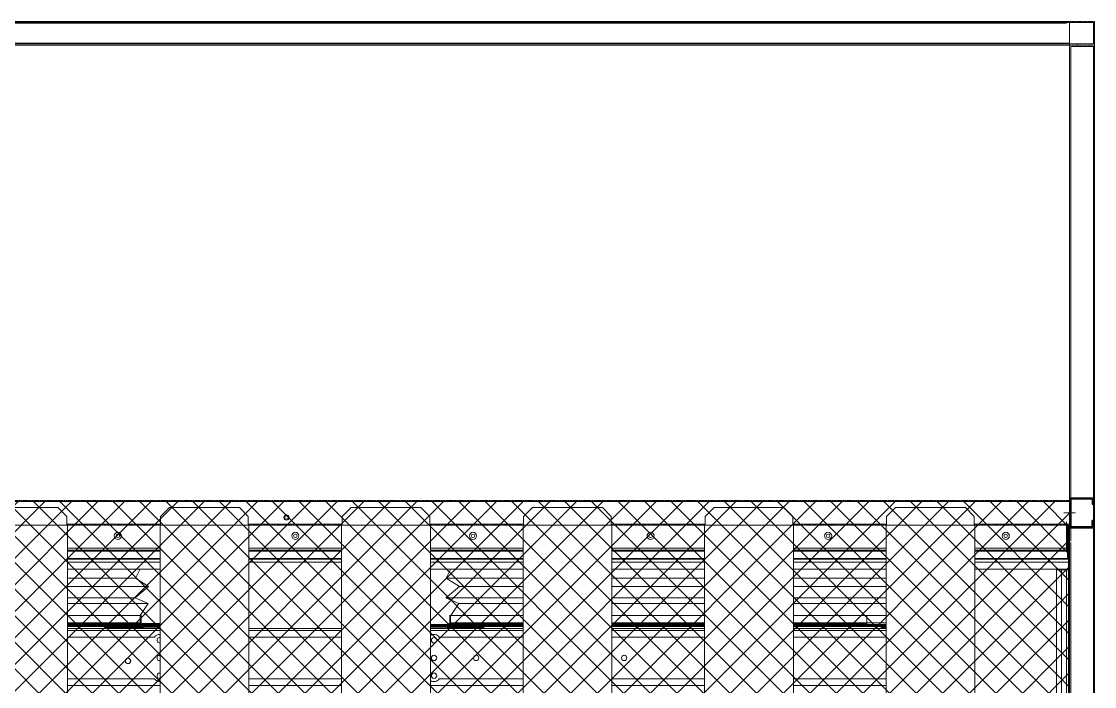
# Model space of a CAD drawing. Header units: millimetres. Extents: x -17070 to 48118, y -291348 to 33238.
# Drawn here: x 39396 to 41209, y 21898 to 23023 of the extents above; entities that cross this region are included whole.
import ezdxf

# ---------------------------------------------------------------- set-up
doc = ezdxf.new("R2010")
doc.units = ezdxf.units.MM
for name, pattern in [('CENTER', [2, 1.25, -0.25, 0.25, -0.25]), ('HIDDEN', [0.375, 0.25, -0.125]), ('HIDDENX2', [0.75, 0.5, -0.25])]:
    doc.linetypes.add(name, pattern=pattern)
doc.layers.add('center', color=1, linetype='CENTER')
doc.layers.add('HIDD', color=2, linetype='HIDDENX2')

# ---------------------------------------------------------------- blocks, each defined once
blk = doc.blocks.new('3753456')
at = {"color": 0, "lineweight": 5}
for p, q in [((337590.2, 91235.5), (337597.8, 91251)), ((337589.4, 91202.2), (337612.3, 91221.4)), ((337612.3, 91221.4), (337590.2, 91235.5)), ((337611.6, 91192.6), (337589.4, 91202.2)), ((337597.8, 91172), (337611.6, 91192.6))]:
    blk.add_line(p, q, dxfattribs=at)
blk = doc.blocks.new('435')
for p, q in [((-131382, 21088.8), (-131342, 21088.8)), ((-131382, 21088.8), (-131382, 21078.8)), ((-131380, 21086.8), (-131344, 21086.8)), ((-131380, 21086.8), (-131380, 21078.8)), ((-131344, 21086.8), (-131344, 21040.8)), ((-131342, 21088.8), (-131342, 21038.8)), ((-131342, 21088.8), (-131342, 21038.8)), ((-131380, 21078.8), (-131382, 21078.8)), ((-131382, 21038.8), (-131382, 21050.8)), ((-131382, 21050.8), (-131380, 21050.8)), ((-131380, 21040.8), (-131380, 21050.8)), ((-131342, 21038.8), (-131382, 21038.8)), ((-131344, 21040.8), (-131380, 21040.8))]:
    blk.add_line(p, q)
blk = doc.blocks.new('3')
at = {"lineweight": 5}
h = blk.add_hatch(dxfattribs=at)
h.set_pattern_fill('ANSI37', scale=10)
h.set_pattern_definition([(45, (-866120.965, -357057.496), (-22.4506403, 22.4506403), []), (135, (-866120.965, -357057.496), (-22.4506403, -22.4506403), [])])
h.paths.add_polyline_path([(38550.6, 22210.8), (38550.6, 20130.8), (41166.6, 20130.8), (41166.6, 22210.8)])
at = {"color": 7, "lineweight": 20}
for p, q in [((41161.5, 23022.8), (38555.7, 23022.8)), ((41161.5, 23019.7), (38555.7, 23019.7)), ((41166.6, 20177.9), (41166.6, 23019.7)), ((41208.6, 20177.9), (41208.6, 23019.7)), ((41164.6, 22985.9), (38552.6, 22985.9)), ((41164.6, 22982.8), (38552.6, 22982.8)), ((39473.4, 22131.9), (39630, 22131.9)), ((39473.4, 22128.8), (39630, 22128.8)), ((39630, 22127.9), (39473.4, 22127.9)), ((39630, 22126.8), (39473.4, 22126.8)), ((39780, 22131.9), (39936.6, 22131.9)), ((39780, 22128.8), (39936.6, 22128.8)), ((39936.6, 22127.9), (39780, 22127.9)), ((39936.6, 22126.8), (39780, 22126.8)), ((40086.6, 22131.9), (40243.2, 22131.9)), ((40086.6, 22128.8), (40243.2, 22128.8)), ((40243.2, 22127.9), (40086.6, 22127.9)), ((40243.2, 22126.8), (40086.6, 22126.8)), ((40393.2, 22131.9), (40549.8, 22131.9)), ((40393.2, 22128.8), (40549.8, 22128.8)), ((40549.8, 22127.9), (40393.2, 22127.9)), ((40549.8, 22126.8), (40393.2, 22126.8)), ((40699.8, 22131.9), (40856.4, 22131.9)), ((40699.8, 22128.8), (40856.4, 22128.8)), ((40856.4, 22127.9), (40699.8, 22127.9)), ((40856.4, 22126.8), (40699.8, 22126.8)), ((41006.4, 22131.9), (41161.5, 22131.9)), ((41006.4, 22128.8), (41161.5, 22128.8)), ((41163, 22127.9), (41006.4, 22127.9)), ((41163, 22126.8), (41006.4, 22126.8)), ((39473.4, 22114.6), (39630, 22114.6)), ((39473.4, 22113.7), (39630, 22113.7)), ((39630, 22113.4), (39473.4, 22113.4)), ((39630, 22108.4), (39473.4, 22108.4)), ((39780, 22114.6), (39936.6, 22114.6)), ((39780, 22113.7), (39936.6, 22113.7)), ((39936.6, 22113.4), (39780, 22113.4)), ((39936.6, 22108.4), (39780, 22108.4)), ((40086.6, 22114.6), (40243.2, 22114.6)), ((40086.6, 22113.7), (40243.2, 22113.7)), ((40243.2, 22113.4), (40086.6, 22113.4)), ((40243.2, 22108.4), (40086.6, 22108.4)), ((40393.2, 22114.6), (40549.8, 22114.6)), ((40393.2, 22113.7), (40549.8, 22113.7)), ((40549.8, 22113.4), (40393.2, 22113.4)), ((40549.8, 22108.4), (40393.2, 22108.4)), ((40699.8, 22114.6), (40856.4, 22114.6)), ((40699.8, 22113.7), (40856.4, 22113.7)), ((40856.4, 22113.4), (40699.8, 22113.4)), ((40856.4, 22108.4), (40699.8, 22108.4)), ((41006.4, 22114.6), (41163, 22114.6)), ((41006.4, 22113.7), (41163, 22113.7)), ((41164.6, 22113.4), (41006.4, 22113.4)), ((41164.6, 22108.4), (41006.4, 22108.4)), ((39473.4, 22096.6), (39630, 22096.6)), ((40086.6, 22096.6), (40243.2, 22096.6)), ((40393.2, 22096.6), (40549.8, 22096.6)), ((40699.8, 22096.6), (40856.4, 22096.6)), ((41006.4, 22096.6), (41164.6, 22096.6)), ((39473.4, 21996.4), (39630, 21996.4)), ((39473.4, 21992.9), (39630, 21992.9)), ((39780, 21996.4), (39936.6, 21996.4)), ((39780, 21992.9), (39936.6, 21992.9)), ((40086.6, 21996.4), (40243.2, 21996.4)), ((40086.6, 21992.9), (40243.2, 21992.9)), ((40393.2, 21996.4), (40549.8, 21996.4)), ((40393.2, 21992.9), (40549.8, 21992.9)), ((40699.8, 21996.4), (40856.4, 21996.4)), ((40699.8, 21992.9), (40856.4, 21992.9)), ((39630, 21899.9), (39473.4, 21899.9)), ((39936.6, 21899.9), (39780, 21899.9)), ((40243.2, 21899.9), (40086.6, 21899.9)), ((40549.8, 21899.9), (40393.2, 21899.9)), ((40856.4, 21899.9), (40699.8, 21899.9))]:
    blk.add_line(p, q, dxfattribs=at)
at = {"lineweight": 20}
for p, q in [((41166.6, 20172.8), (41166.6, 22982.8)), ((38550.6, 22210.8), (41166.6, 22210.8)), ((41166.6, 22210.8), (41166.6, 20130.8)), ((39457.4, 22200.8), (39339.4, 22200.8)), ((39472.4, 22185.8), (39457.4, 22200.8)), ((39631, 22185.8), (39646, 22200.8)), ((39764, 22200.8), (39646, 22200.8)), ((39779, 22185.8), (39764, 22200.8)), ((39937.6, 22185.8), (39952.6, 22200.8)), ((40070.6, 22200.8), (39952.6, 22200.8)), ((40085.6, 22185.8), (40070.6, 22200.8)), ((40244.2, 22185.8), (40259.2, 22200.8)), ((40377.2, 22200.8), (40259.2, 22200.8)), ((40392.2, 22185.8), (40377.2, 22200.8)), ((40550.8, 22185.8), (40565.8, 22200.8)), ((40683.8, 22200.8), (40565.8, 22200.8)), ((40698.8, 22185.8), (40683.8, 22200.8)), ((40857.4, 22185.8), (40872.4, 22200.8)), ((40990.4, 22200.8), (40872.4, 22200.8)), ((41005.4, 22185.8), (40990.4, 22200.8)), ((39472.4, 22170.8), (39472.4, 22185.8)), ((39473.4, 20181.8), (39473.4, 22170.8)), ((39630, 20181.8), (39630, 22170.8)), ((39631, 22170.8), (39631, 22185.8)), ((39779, 22170.8), (39779, 22185.8)), ((39780, 20181.8), (39780, 22170.8)), ((39936.6, 20181.8), (39936.6, 22170.8)), ((39937.6, 22170.8), (39937.6, 22185.8)), ((40085.6, 22170.8), (40085.6, 22185.8)), ((40086.6, 20181.8), (40086.6, 22170.8)), ((40243.2, 20181.8), (40243.2, 22170.8)), ((40244.2, 22170.8), (40244.2, 22185.8)), ((40392.2, 22170.8), (40392.2, 22185.8)), ((40393.2, 20181.8), (40393.2, 22170.8)), ((40549.8, 20181.8), (40549.8, 22170.8)), ((40550.8, 22170.8), (40550.8, 22185.8)), ((40698.8, 22170.8), (40698.8, 22185.8)), ((40699.8, 20181.8), (40699.8, 22170.8)), ((40856.4, 20181.8), (40856.4, 22170.8)), ((40857.4, 22170.8), (40857.4, 22185.8)), ((41005.4, 22170.8), (41005.4, 22185.8)), ((41006.4, 20181.8), (41006.4, 22170.8))]:
    blk.add_line(p, q, dxfattribs=at)
at = {"color": 0, "lineweight": 20}
for p, q in [((39323.4, 22170.8), (39473.4, 22170.8)), ((39630, 22170.8), (39780, 22170.8)), ((39936.6, 22170.8), (40086.6, 22170.8)), ((40243.2, 22170.8), (40393.2, 22170.8)), ((40549.8, 22170.8), (40699.8, 22170.8)), ((41006.4, 22170.8), (40856.4, 22170.8)), ((39588.5, 22081.5), (39473.4, 22081.5)), ((40243.2, 22081.5), (40113.5, 22081.5)), ((40549.8, 22081.5), (40393.2, 22081.5)), ((40856.4, 22081.5), (40699.8, 22081.5)), ((41152.7, 20174.4), (41152.7, 22095.2)), ((39473.4, 22067.4), (39610.6, 22067.4)), ((40135.6, 22067.4), (40243.2, 22067.4)), ((40393.2, 22067.4), (40549.8, 22067.4)), ((40699.8, 22067.4), (40856.4, 22067.4)), ((39473.4, 22048.2), (39587.7, 22048.2)), ((40112.7, 22048.2), (40243.2, 22048.2)), ((40393.2, 22048.2), (40549.8, 22048.2)), ((40699.8, 22048.2), (40856.4, 22048.2)), ((39609.9, 22038.6), (39473.4, 22038.6)), ((40243.2, 22038.6), (40134.9, 22038.6)), ((40549.8, 22038.6), (40393.2, 22038.6)), ((40856.4, 22038.6), (40699.8, 22038.6))]:
    blk.add_line(p, q, dxfattribs=at)
at = {"color": 7, "lineweight": 20, "ltscale": 0.001669}
blk.add_line((41161.5, 22176.9), (41161.5, 22173.9), dxfattribs=at)
at = {"color": 7, "lineweight": 20, "ltscale": 0.025}
blk.add_line((41161.5, 22131.9), (41161.5, 22176.9), dxfattribs=at)
at = {"color": 7, "lineweight": 20, "ltscale": 1.32336e-05}
blk.add_line((41161.5, 22172.3), (41161.6, 22172.3), dxfattribs=at)
at = {"color": 7, "lineweight": 20, "ltscale": 0.000579045}
blk.add_line((41161.5, 22170.8), (41161.5, 22171.9), dxfattribs=at)
at = {"color": 7, "lineweight": 20, "ltscale": 0.021611}
for p, q in [((41163, 22131.9), (41163, 22170.8)), ((41163, 22131.9), (41163, 22170.8)), ((41164.6, 22131.9), (41164.6, 22170.8)), ((41164.6, 22131.9), (41164.6, 22170.8))]:
    blk.add_line(p, q, dxfattribs=at)
at = {"color": 7, "lineweight": 20, "ltscale": 0.000833333}
for p, q in [((41163, 22131.9), (41161.5, 22131.9)), ((39540.4, 21998.4), (39540.4, 21996.9)), ((39540.9, 21998.4), (39540.9, 21996.9)), ((39596.1, 22004.6), (39596.1, 22006.1)), ((39597.9, 22003), (39599.4, 22003)), ((39598.4, 21998.4), (39598.4, 21996.9)), ((39598.9, 21998.4), (39598.9, 21996.9)), ((40118.3, 21998.4), (40118.3, 21996.9)), ((40118.8, 21998.4), (40118.8, 21996.9)), ((40176.3, 21998.4), (40176.3, 21996.9)), ((40176.8, 21998.4), (40176.8, 21996.9)), ((40823.8, 22004.6), (40823.8, 22006.1)), ((40848.4, 21998.4), (40848.4, 21996.9)), ((40848.9, 21998.4), (40848.9, 21996.9))]:
    blk.add_line(p, q, dxfattribs=at)
at = {"color": 7, "lineweight": 20, "ltscale": 0.001722}
blk.add_line((41161.5, 22128.8), (41161.5, 22131.9), dxfattribs=at)
at = {"color": 7, "lineweight": 20, "ltscale": 0.010219}
for p, q in [((41163, 22131.9), (41163, 22113.5)), ((41164.6, 22131.9), (41164.6, 22113.5))]:
    blk.add_line(p, q, dxfattribs=at)
at = {"color": 7, "lineweight": 20, "ltscale": 0.000888889}
for p, q in [((41164.6, 22131.9), (41163, 22131.9)), ((41164.6, 22113.5), (41163, 22113.5)), ((39596.3, 22018), (39597.9, 22018)), ((40120.9, 22018), (40119.3, 22018)), ((39596.1, 22004.6), (39596.1, 22003)), ((39596.3, 22001.4), (39596.3, 22003)), ((39599.4, 22003), (39599.4, 22001.4)), ((40119.3, 22001.4), (40120.9, 22001.4)), ((40120.9, 22001.4), (40120.9, 22003)), ((40823.8, 22004.6), (40823.8, 22003))]:
    blk.add_line(p, q, dxfattribs=at)
at = {"color": 7, "lineweight": 20, "ltscale": 0.006747}
blk.add_line((41163, 22114.6), (41163, 22126.8), dxfattribs=at)
at = {"color": 7, "lineweight": 20, "ltscale": 0.010301}
blk.add_line((41164.6, 22113.4), (41164.6, 22131.9), dxfattribs=at)
blk.add_line((41164.6, 22113.4), (41164.6, 22131.9), dxfattribs=at)
at = {"color": 7, "lineweight": 20, "ltscale": 0.00275}
blk.add_line((41164.6, 22113.4), (41164.6, 22108.4), dxfattribs=at)
at = {"color": 7, "lineweight": 20, "ltscale": 0.00658}
blk.add_line((41164.6, 22096.6), (41164.6, 22108.4), dxfattribs=at)
at = {"color": 7, "lineweight": 20, "ltscale": 0.00583}
blk.add_line((41164.6, 22108.4), (41164.6, 22097.9), dxfattribs=at)
at = {"color": 7, "lineweight": 20, "ltscale": 0.000193403}
blk.add_line((41164.6, 22097.6), (41164.6, 22097.9), dxfattribs=at)
at = {"color": 7, "lineweight": 20, "ltscale": 0.009167}
for p, q in [((41161.1, 22096.6), (41144.6, 22096.6)), ((41161.1, 22095.2), (41144.6, 22095.2))]:
    blk.add_line(p, q, dxfattribs=at)
at = {"color": 7, "lineweight": 20, "ltscale": 0.000773611}
blk.add_line((41144.6, 22095.2), (41144.6, 22096.6), dxfattribs=at)
at = {"color": 7, "lineweight": 20, "ltscale": 0.415127}
for p, q in [((41144.6, 22095.2), (41144.6, 21347.9)), ((41161.1, 21347.9), (41161.1, 22095.2)), ((41164.6, 21350.4), (41164.6, 22097.6))]:
    blk.add_line(p, q, dxfattribs=at)
at = {"color": 7, "lineweight": 20, "ltscale": 2.39452e-05}
blk.add_line((41161.1, 22096.6), (41161.1, 22096.6), dxfattribs=at)
at = {"color": 7, "lineweight": 20, "ltscale": 0.015084}
blk.add_line((41164.6, 22069.4), (41164.6, 22096.6), dxfattribs=at)
at = {"color": 7, "lineweight": 20, "ltscale": 0.098092}
blk.add_line((41164.6, 21892.9), (41164.6, 22069.4), dxfattribs=at)
at = {"color": 7, "lineweight": 20, "ltscale": 0.434111}
for p, q in [((39473.4, 22018), (39596.1, 22018)), ((40118.7, 22018), (40243.2, 22018)), ((40393.2, 22018), (40549.8, 22018)), ((40699.8, 22018), (40823.8, 22018)), ((39473.4, 22006.1), (39596.1, 22006.1)), ((39473.4, 22004.6), (39596.1, 22004.6)), ((39473.4, 22003), (39596.1, 22003)), ((40117.8, 22003), (40243.2, 22003)), ((40118.7, 22004.6), (40243.2, 22004.6)), ((40393.2, 22004.6), (40549.8, 22004.6)), ((40393.2, 22003), (40549.8, 22003)), ((40699.8, 22004.6), (40823.8, 22004.6)), ((40699.8, 22003), (40823.8, 22003))]:
    blk.add_line(p, q, dxfattribs=at)
at = {"color": 7, "lineweight": 20, "ltscale": 0.006611}
for p, q in [((39596.1, 22018), (39596.1, 22006.1)), ((39596.3, 22006.1), (39596.3, 22018)), ((39597.9, 22006.1), (39597.9, 22018)), ((40119.3, 22018), (40119.3, 22006.1)), ((40120.9, 22018), (40120.9, 22006.1)), ((40823.8, 22018), (40823.8, 22006.1))]:
    blk.add_line(p, q, dxfattribs=at)
at = {"color": 7, "lineweight": 20, "ltscale": 0.044611}
for p, q in [((40856.4, 22018), (40823.8, 22018)), ((40856.4, 22006.1), (40823.8, 22006.1))]:
    blk.add_line(p, q, dxfattribs=at)
at = {"color": 7, "lineweight": 20, "ltscale": 0.435222}
for p, q in [((39596.3, 22003), (39473.4, 22003)), ((39596.3, 22001.4), (39473.4, 22001.4)), ((40243.2, 22003), (40120.9, 22003)), ((40243.2, 22001.4), (40120.9, 22001.4)), ((40549.8, 22003), (40393.2, 22003)), ((40549.8, 22001.4), (40393.2, 22001.4)), ((40856.4, 22003), (40699.8, 22003)), ((40856.4, 22001.4), (40699.8, 22001.4))]:
    blk.add_line(p, q, dxfattribs=at)
at = {"color": 7, "lineweight": 20, "ltscale": 0.432889}
for p, q in [((39473.4, 22001.4), (39594.2, 22001.4)), ((40123, 22001.4), (40243.2, 22001.4)), ((40393.2, 22001.4), (40549.8, 22001.4)), ((40699.8, 22001.4), (40856.4, 22001.4))]:
    blk.add_line(p, q, dxfattribs=at)
at = {"color": 7, "lineweight": 20, "ltscale": 0.373111}
for p, q in [((39540.4, 21999.9), (39473.4, 21999.9)), ((40243.2, 21999.9), (40176.8, 21999.9)), ((40549.8, 21999.9), (40393.2, 21999.9)), ((40848.4, 21999.9), (40699.8, 21999.9))]:
    blk.add_line(p, q, dxfattribs=at)
at = {"color": 7, "lineweight": 20, "ltscale": 0.001111}
for p, q in [((39540.4, 21998.4), (39540.4, 22000.4)), ((39540.9, 21998.4), (39540.9, 22000.4)), ((39598.4, 21998.4), (39598.4, 22000.4)), ((39598.9, 21998.4), (39598.9, 22000.4)), ((40118.3, 21998.4), (40118.3, 22000.4)), ((40118.8, 21998.4), (40118.8, 22000.4)), ((40176.3, 21998.4), (40176.3, 22000.4)), ((40176.8, 21998.4), (40176.8, 22000.4)), ((40848.4, 21998.4), (40848.4, 22000.4)), ((40848.9, 21998.4), (40848.9, 22000.4))]:
    blk.add_line(p, q, dxfattribs=at)
at = {"color": 7, "lineweight": 20, "ltscale": 0.032222}
for p, q in [((39598.4, 22000.4), (39540.4, 22000.4)), ((39598.4, 21998.4), (39540.4, 21998.4)), ((39598.4, 21996.9), (39540.4, 21996.9)), ((39598.9, 22000.4), (39540.9, 22000.4)), ((39598.9, 21998.4), (39540.9, 21998.4)), ((39598.9, 21996.9), (39540.9, 21996.9)), ((40118.3, 22000.4), (40176.3, 22000.4)), ((40118.3, 21998.4), (40176.3, 21998.4)), ((40118.3, 21996.9), (40176.3, 21996.9)), ((40118.8, 22000.4), (40176.8, 22000.4)), ((40118.8, 21998.4), (40176.8, 21998.4)), ((40118.8, 21996.9), (40176.8, 21996.9)), ((40856.4, 22000.4), (40848.4, 22000.4)), ((40856.4, 21998.4), (40848.4, 21998.4)), ((40856.4, 21996.9), (40848.4, 21996.9)), ((40856.4, 22000.4), (40848.9, 22000.4)), ((40856.4, 21998.4), (40848.9, 21998.4)), ((40856.4, 21996.9), (40848.9, 21996.9))]:
    blk.add_line(p, q, dxfattribs=at)
at = {"color": 7, "lineweight": 20, "ltscale": 0.000277763}
for p, q in [((39540.4, 21996.4), (39540.4, 21996.9)), ((39540.9, 21996.4), (39540.9, 21996.9)), ((39598.4, 21996.4), (39598.4, 21996.9)), ((39598.9, 21996.4), (39598.9, 21996.9)), ((40118.3, 21996.4), (40118.3, 21996.9)), ((40118.8, 21996.4), (40118.8, 21996.9)), ((40176.3, 21996.4), (40176.3, 21996.9)), ((40176.8, 21996.4), (40176.8, 21996.9)), ((40848.4, 21996.4), (40848.4, 21996.9)), ((40848.9, 21996.4), (40848.9, 21996.9))]:
    blk.add_line(p, q, dxfattribs=at)
at = {"color": 7, "lineweight": 20, "ltscale": 0.022444}
blk.add_line((39555.9, 22001.4), (39596.3, 22001.4), dxfattribs=at)
at = {"color": 7, "lineweight": 20, "ltscale": 0.000555547}
for p, q in [((39555.9, 22000.4), (39555.9, 22001.4)), ((39596.3, 22001.4), (39596.3, 22000.4)), ((40119.3, 22000.4), (40119.3, 22001.4)), ((40120.9, 22001.4), (40120.9, 22000.4)), ((40169.3, 22001.4), (40169.3, 22000.4))]:
    blk.add_line(p, q, dxfattribs=at)
at = {"color": 7, "lineweight": 20, "ltscale": 0.000215038}
blk.add_line((39597.9, 22003), (39597.9, 22002.6), dxfattribs=at)
at = {"color": 7, "lineweight": 20, "ltscale": 0.001944}
for p, q in [((39602.4, 21996.9), (39598.9, 21996.9)), ((40114.8, 21996.9), (40118.3, 21996.9))]:
    blk.add_line(p, q, dxfattribs=at)
at = {"color": 7, "lineweight": 20, "ltscale": 0.0205}
for p, q in [((39599.4, 22004.6), (39630, 22004.6)), ((39599.4, 22003), (39630, 22003)), ((39599.4, 22003), (39630, 22003)), ((39599.4, 22001.4), (39630, 22001.4)), ((40086.6, 22003), (40117.8, 22003))]:
    blk.add_line(p, q, dxfattribs=at)
at = {"color": 7, "lineweight": 20, "ltscale": 1.33788e-05}
blk.add_line((39599.4, 22001.4), (39599.4, 22001.4), dxfattribs=at)
at = {"color": 7, "lineweight": 20, "ltscale": 0.000582846}
blk.add_line((39600.9, 22000.4), (39600.9, 21999.3), dxfattribs=at)
at = {"color": 7, "lineweight": 20, "ltscale": 0.001349}
blk.add_line((39603.4, 22000.4), (39600.9, 22000.4), dxfattribs=at)
at = {"color": 7, "lineweight": 20, "ltscale": 0.000187053}
blk.add_line((39601.9, 22000.4), (39601.9, 22000), dxfattribs=at)
at = {"color": 7, "lineweight": 20, "ltscale": 0.000793738}
blk.add_line((39603.4, 22000.4), (39601.9, 22000.4), dxfattribs=at)
at = {"color": 7, "lineweight": 20, "ltscale": 0.000277762}
blk.add_line((39602.4, 21996.4), (39602.4, 21996.9), dxfattribs=at)
at = {"color": 7, "lineweight": 20, "ltscale": 0.019167}
for p, q in [((39630, 22000.4), (39603.4, 22000.4)), ((39630, 21998.4), (39603.4, 21998.4)), ((39630, 22000.4), (39603.9, 22000.4)), ((39630, 21998.4), (39603.9, 21998.4)), ((40086.6, 22000.4), (40113.8, 22000.4)), ((40086.6, 22000.4), (40113.3, 22000.4)), ((40086.6, 21998.4), (40113.8, 21998.4)), ((40086.6, 21998.4), (40113.3, 21998.4))]:
    blk.add_line(p, q, dxfattribs=at)
at = {"color": 7, "lineweight": 20, "ltscale": 0.021333}
for p, q in [((40086.6, 22003), (40119.3, 22003)), ((40119.3, 22001.4), (40086.6, 22001.4))]:
    blk.add_line(p, q, dxfattribs=at)
at = {"color": 7, "lineweight": 20, "ltscale": 0.000794473}
blk.add_line((40113.9, 22000.4), (40115.3, 22000.4), dxfattribs=at)
at = {"color": 7, "lineweight": 20, "ltscale": 0.00135}
blk.add_line((40113.9, 22000.4), (40116.3, 22000.4), dxfattribs=at)
at = {"color": 7, "lineweight": 20, "ltscale": 0.000277761}
blk.add_line((40114.8, 21996.4), (40114.8, 21996.9), dxfattribs=at)
at = {"color": 7, "lineweight": 20, "ltscale": 0.000187402}
blk.add_line((40115.3, 22000.4), (40115.3, 22000), dxfattribs=at)
at = {"color": 7, "lineweight": 20, "ltscale": 0.000583596}
blk.add_line((40116.3, 22000.4), (40116.3, 21999.3), dxfattribs=at)
at = {"color": 7, "lineweight": 20, "ltscale": 0.042722}
blk.add_line((40118.7, 22006.1), (40119.3, 22006.1), dxfattribs=at)
at = {"color": 7, "lineweight": 20, "ltscale": 0.3905}
for p, q in [((40120.9, 22006.1), (40243.2, 22006.1)), ((40393.2, 22006.1), (40549.8, 22006.1)), ((40699.8, 22006.1), (40823.8, 22006.1))]:
    blk.add_line(p, q, dxfattribs=at)
at = {"color": 7, "lineweight": 20, "ltscale": 0.026889}
blk.add_line((40120.9, 22001.4), (40169.3, 22001.4), dxfattribs=at)
at = {"color": 7, "lineweight": 20, "ltscale": 0.460044}
for p, q in [((39620.8, 21981.4), (39473.4, 21981.4)), ((40243.2, 21981.4), (40101.5, 21981.4)), ((40549.8, 21981.4), (40393.2, 21981.4)), ((40856.4, 21981.4), (40699.8, 21981.4)), ((39473.4, 21911.4), (39620.8, 21911.4)), ((40101.5, 21911.4), (40243.2, 21911.4)), ((40393.2, 21911.4), (40549.8, 21911.4)), ((40699.8, 21911.4), (40856.4, 21911.4))]:
    blk.add_line(p, q, dxfattribs=at)
at = {"color": 7, "lineweight": 20, "ltscale": 0.247822}
for p, q in [((39936.6, 21981.4), (39780, 21981.4)), ((39780, 21911.4), (39936.6, 21911.4))]:
    blk.add_line(p, q, dxfattribs=at)
at = {"color": 7, "lineweight": 20}
for centre, radius in [((39843.6, 22183.9), 4.5), ((39843.6, 22183.9), 3), ((39558.6, 22152.9), 6), ((39558.6, 22152.9), 3), ((39858.6, 22152.9), 6), ((39858.6, 22152.9), 3), ((40158.6, 22152.9), 6), ((40158.6, 22152.9), 3), ((40458.6, 22152.9), 6), ((40458.6, 22152.9), 3), ((40758.6, 22152.9), 6), ((40758.6, 22152.9), 3), ((41058.6, 22152.9), 6), ((41058.6, 22152.9), 3), ((40092.8, 21976.4), 4.5), ((39575.9, 21941.4), 4.5), ((40092.8, 21946.4), 4.5), ((40164, 21946.4), 4.5), ((40414, 21946.4), 4.5), ((40092.8, 21916.4), 4.5)]:
    blk.add_circle(centre, radius, dxfattribs=at)
for centre, radius, start, end in [((39599.4, 22006.1), 3.1, 180, 270), ((39599.4, 21999.9), 3.1, 90, 170.7179), ((39599.4, 22006.1), 1.5, 180, 270), ((39599.4, 21999.9), 1.5, 90, 160.5281), ((39602.4, 21996.9), 3.5, 115.377, 180), ((39603.4, 21996.9), 3.5, 90, 180), ((39603.9, 21996.9), 3.5, 90, 180), ((39603.4, 21996.9), 1.5, 90, 180), ((39603.9, 21996.9), 1.5, 90, 180), ((40113.3, 21996.9), 3.5, 0, 90), ((40113.3, 21996.9), 1.5, 0, 90), ((40113.8, 21996.9), 3.5, 0, 90), ((40113.8, 21996.9), 1.5, 0, 90), ((40114.8, 21996.9), 3.5, 1.1186, 64.6231), ((40117.8, 22006.1), 1.5, 270.5383, 0), ((40117.8, 22006.1), 3.1, 270, 270.3745), ((40119.3, 22001.4), 1.6, 0, 90), ((40117.8, 22006.1), 3.1, 331.0629, 0), ((39629.4, 21976.4), 10, 86.5602, 150.0003), ((39629.4, 21976.4), 4.5, 82.3377, 277.6623), ((40092.8, 21976.4), 10, 29.9997, 128.3161), ((39575.9, 21941.4), 4.5, 93.1847, 270), ((39575.4, 21941.4), 4.5, 273.1847, 86.8153), ((39629.4, 21946.4), 4.5, 82.3377, 277.6623), ((39629.4, 21916.4), 4.5, 82.3377, 277.6623), ((39629.4, 21916.4), 10, 210.0003, 273.4398), ((40092.8, 21916.4), 10, 231.6839, 329.9997)]:
    blk.add_arc(centre, radius, start, end, dxfattribs=at)
for centre, major_axis, ratio, start_param, end_param in [((41161.5, 22170.8), (-3.1, 0), 0.695361, 3.141593, 3.169781), ((39558.6, 22128.1), (-3, 0), 0.695361, 5.942736, 6.283214), ((39558.6, 22128.1), (-3, 0), 0.695361, 0.000029, 0.127836), ((39558.6, 22127), (-3, 0), 0.695361, 5.196445, 5.846004), ((39558.6, 22125.5), (4.5, 0), 0.69625, 0.981351, 2.160242), ((39558.6, 22127), (-3, 0), 0.695361, 3.578774, 4.229082), ((39558.6, 22128.1), (-3, 0), 0.695361, 3.141622, 3.482042), ((39558.6, 22128.1), (-3, 0), 0.695361, 3.013425, 3.141622), ((39858.6, 22128.1), (-3, 0), 0.695361, 5.942736, 6.283214), ((39858.6, 22128.1), (-3, 0), 0.695361, 0.000029, 0.127836), ((39858.6, 22127), (-3, 0), 0.695361, 5.196445, 5.846004), ((39858.6, 22125.5), (4.5, 0), 0.69625, 0.981351, 2.160242), ((39858.6, 22127), (-3, 0), 0.695361, 3.578774, 4.229082), ((39858.6, 22128.1), (-3, 0), 0.695361, 3.141622, 3.482042), ((39858.6, 22128.1), (-3, 0), 0.695361, 3.013425, 3.141622), ((40158.6, 22128.1), (-3, 0), 0.695361, 5.942736, 6.283214), ((40158.6, 22128.1), (-3, 0), 0.695361, 0.000029, 0.127836), ((40158.6, 22127), (-3, 0), 0.695361, 5.196445, 5.846004), ((40158.6, 22125.5), (4.5, 0), 0.69625, 0.981351, 2.160242), ((40158.6, 22127), (-3, 0), 0.695361, 3.578774, 4.229082), ((40158.6, 22128.1), (-3, 0), 0.695361, 3.141622, 3.482042), ((40158.6, 22128.1), (-3, 0), 0.695361, 3.013425, 3.141622), ((40458.6, 22128.1), (-3, 0), 0.695361, 5.942736, 6.283214), ((40458.6, 22128.1), (-3, 0), 0.695361, 0.000029, 0.127836), ((40458.6, 22127), (-3, 0), 0.695361, 5.196445, 5.846004), ((40458.6, 22125.5), (4.5, 0), 0.69625, 0.981351, 2.160242), ((40458.6, 22127), (-3, 0), 0.695361, 3.578774, 4.229082), ((40458.6, 22128.1), (-3, 0), 0.695361, 3.141622, 3.482042), ((40458.6, 22128.1), (-3, 0), 0.695361, 3.013425, 3.141622), ((40758.6, 22128.1), (-3, 0), 0.695361, 5.942736, 6.283214), ((40758.6, 22128.1), (-3, 0), 0.695361, 0.000029, 0.127836), ((40758.6, 22127), (-3, 0), 0.695361, 5.196445, 5.846004), ((40758.6, 22125.5), (4.5, 0), 0.69625, 0.981351, 2.160242), ((40758.6, 22127), (-3, 0), 0.695361, 3.578774, 4.229082), ((40758.6, 22128.1), (-3, 0), 0.695361, 3.141622, 3.482042), ((40758.6, 22128.1), (-3, 0), 0.695361, 3.013425, 3.141622), ((41058.6, 22128.1), (-3, 0), 0.695361, 5.942736, 6.283214), ((41058.6, 22128.1), (-3, 0), 0.695361, 0.000029, 0.127836), ((41058.6, 22127), (-3, 0), 0.695361, 5.196445, 5.846004), ((41058.6, 22125.5), (4.5, 0), 0.69625, 0.981351, 2.160242), ((41058.6, 22127), (-3, 0), 0.695361, 3.578774, 4.229082), ((41058.6, 22128.1), (-3, 0), 0.695361, 3.141622, 3.482042), ((41058.6, 22128.1), (-3, 0), 0.695361, 3.013425, 3.141622), ((41161.1, 22097.6), (1.5, 0), 0.69625, 4.712389, 5.000678), ((41161.1, 22097.6), (3.5, 0), 0.69625, 4.712389, 5.859761), ((39594.8, 21999.9), (-3.1, 0), 0.600899, 4.061862, 4.207317), ((39598.4, 21996.9), (3.5, 0), 0.600899, 1.244393, 1.427387), ((39597.4, 21996.9), (3.5, 0), 0.600899, 0.974905, 1.127885), ((39598.4, 21996.9), (1.5, 0), 0.600899, 1.159619, 1.230721), ((39597.4, 21996.9), (1.5, 0), 0.600899, 0.007409, 0.030057), ((40118.8, 21996.9), (-3.5, 0), 0.600899, 4.855737, 5.038793), ((40119.8, 21996.9), (-3.5, 0), 0.600899, 5.1553, 5.308317), ((40118.8, 21996.9), (-1.5, 0), 0.600899, 5.052226, 5.123653), ((40120.9, 22001.4), (1.6, 0), 0.600899, 1.570796, 1.764363), ((41163.1, 21923.5), (1.5, 0), 0.838671, 0.007515, 0.030546)]:
    blk.add_ellipse(centre, major_axis=major_axis, ratio=ratio, start_param=start_param, end_param=end_param, dxfattribs=at)
at = {"layer": 'center', "lineweight": 20}
for p, q in [((38508.6, 23022.8), (41208.6, 23022.8)), ((41208.6, 23022.8), (41208.6, 20022.8)), ((38508.6, 22982.8), (41208.6, 22982.8)), ((41166.6, 22982.6), (41208.6, 22982.6)), ((41166.6, 22982.6), (41166.6, 20173)), ((38508.6, 22212.8), (41166.6, 22212.8)), ((41156.6, 22191.8), (41176.6, 22191.8)), ((39473.4, 22170.8), (39630, 22170.8)), ((39780, 22170.8), (39936.6, 22170.8)), ((40086.6, 22170.8), (40243.2, 22170.8)), ((40393.2, 22170.8), (40550.8, 22170.8)), ((40698.8, 22170.8), (40856.4, 22170.8)), ((41006.4, 22170.8), (41166.6, 22170.8))]:
    blk.add_line(p, q, dxfattribs=at)
at = {"layer": 'HIDD', "linetype": 'HIDDEN', "lineweight": 20}
for p, q in [((38508.6, 23020.8), (41206.6, 23020.8)), ((41206.6, 23020.8), (41206.6, 22984.8)), ((38508.6, 22984.8), (41206.6, 22984.8)), ((41168.6, 22980.6), (41206.6, 22980.6)), ((41168.6, 22980.6), (41168.6, 22143.8)), ((41178.6, 22984.8), (41178.6, 22982.8)), ((41206.6, 22980.6), (41206.6, 20175)), ((38508.6, 22210.8), (41166.6, 22210.8)), ((39472.4, 22172.8), (39631, 22172.8)), ((39779, 22172.8), (39937.6, 22172.8)), ((40085.6, 22172.8), (40244.2, 22172.8)), ((40392.2, 22172.8), (40550.8, 22172.8)), ((40698.8, 22172.8), (40857.4, 22172.8)), ((41005.4, 22172.8), (41166.6, 22172.8)), ((41168.6, 22141.8), (41168.6, 20175))]:
    blk.add_line(p, q, dxfattribs=at)
at = {"lineweight": 20, "xscale": -1}
blk.add_blockref('435', (-90175.3, 1127.9), dxfattribs=at)
at = {"color": 0, "lineweight": 20}
for p in [(-298001.7, -69154), (-297476.7, -69154)]:
    blk.add_blockref('3753456', p, dxfattribs=at)

msp = doc.modelspace()

# ---------------------------------------------------------------- block references
msp.add_blockref('3', (0, 0))

doc.saveas('drawing.dxf')
